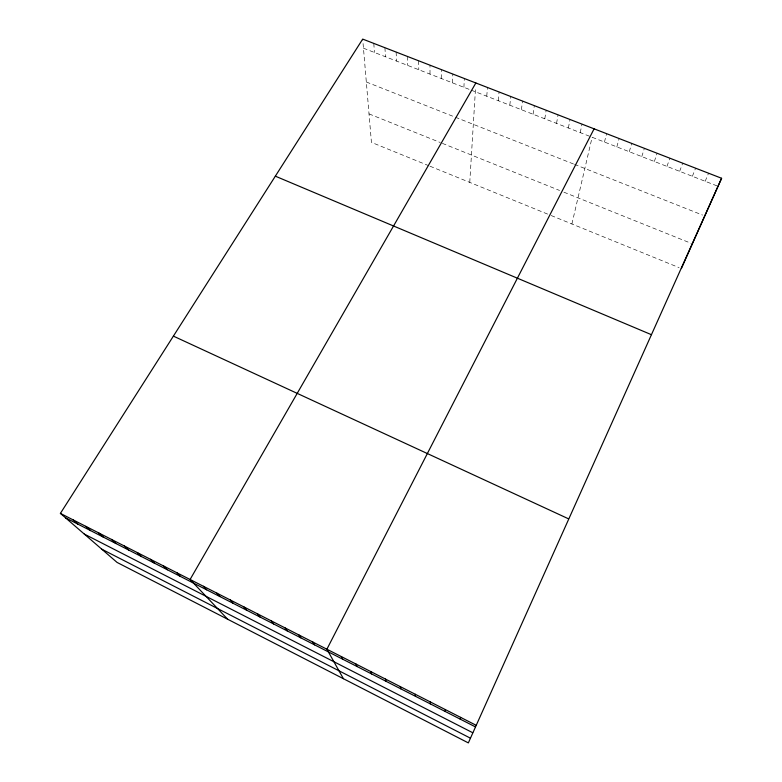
<?xml version="1.0" encoding="UTF-8"?>
<svg xmlns="http://www.w3.org/2000/svg" width="782" height="782" viewBox="0 0 782 782"><rect width="100%" height="100%" fill="white"/><g stroke="black" fill="none" stroke-linecap="round" stroke-linejoin="round"><path stroke-width="0.59" stroke-dasharray="3.91 2.93" d="M430.002 74.104L430.002 65.199M441.253 78.493L441.39 69.618M452.563 82.892L452.827 74.046M463.912 87.31L464.312 78.503M469.757 182.392L475.583 87.369M486.766 96.215L487.44 87.467M498.271 100.692L499.082 91.983M509.825 105.199L510.773 96.518M521.428 109.715L522.523 101.074M533.08 114.25L534.321 105.648M544.79 118.815L546.168 110.242M556.54 123.39L558.065 114.856M568.358 127.994L570.019 119.49M580.215 132.608L582.033 124.142M571.896 223.975L592.13 137.251M604.457 142.05L606.578 133.663M616.842 146.879L619.119 138.531M629.285 151.718L631.719 143.419M641.787 156.595L644.378 148.326M654.348 161.483L657.095 153.252M666.968 166.4L669.881 158.208M679.646 171.336L682.715 163.184M692.373 176.292L695.618 168.189M705.168 181.277L708.58 173.213M363.464 48.191L470.129 89.734M471.175 90.145L716.957 185.862M366.328 81.993L573.48 163.976M574.516 164.386L702.578 215.079M369.026 113.889L440.286 142.52M442.358 143.35L559.58 190.456M563.9 192.186L691.327 243.388M428.888 165.755L371.43 142.363L362.789 40.234M429.983 166.204L550.127 215.109M551.154 215.529L679.138 267.639M373.796 43.401L374.441 52.472M384.94 47.722L385.458 56.754M396.132 52.062L396.523 61.064M407.373 56.421L407.627 65.395M418.663 60.801L418.79 69.745"/><path stroke-width="1.17" d="M430.305 703.878L430.305 701.923M445.193 711.473L445.427 709.626M460.168 719.108L460.627 717.377M721.6 178.267L468.35 742.9L117.075 562.424L60.4 513.393L362.701 39.1L721.6 178.267L681.366 268.539M594.095 128.825L326.886 649.216L343.406 678.708M475.857 82.98L190.085 579.491L227.689 619.256M275.332 176.165L651.347 334.657M173.389 336.123L568.602 518.857M60.4 513.393L475.925 725.178M65.522 517.821L475.231 726.791M84.309 534.077L472.699 732.714M101.748 549.169L470.373 738.149M73.068 519.844L78.014 524.194M85.795 526.335L90.585 530.607M98.591 532.855L103.214 537.048M111.455 539.414L115.912 543.519M124.387 546.002L128.668 550.029M137.388 552.63L141.503 556.569M150.457 559.286L154.396 563.148M163.594 565.982L167.358 569.765M176.8 572.717L180.388 576.412M203.437 586.295L206.663 589.804M216.858 593.137L219.898 596.558M230.348 600.009L233.212 603.352M243.916 606.93L246.584 610.175M257.561 613.88L260.035 617.037M271.276 620.869L273.563 623.928M285.059 627.897L287.16 630.869M298.929 634.964L300.826 637.838M312.868 642.071L314.569 644.847M341.411 656.616L342.702 659.197M356.015 664.055L357.1 666.538M370.707 671.543L371.577 673.928M385.477 679.079L386.132 681.347M400.335 686.645L400.775 688.815M415.281 694.269L415.496 696.322"/></g></svg>
